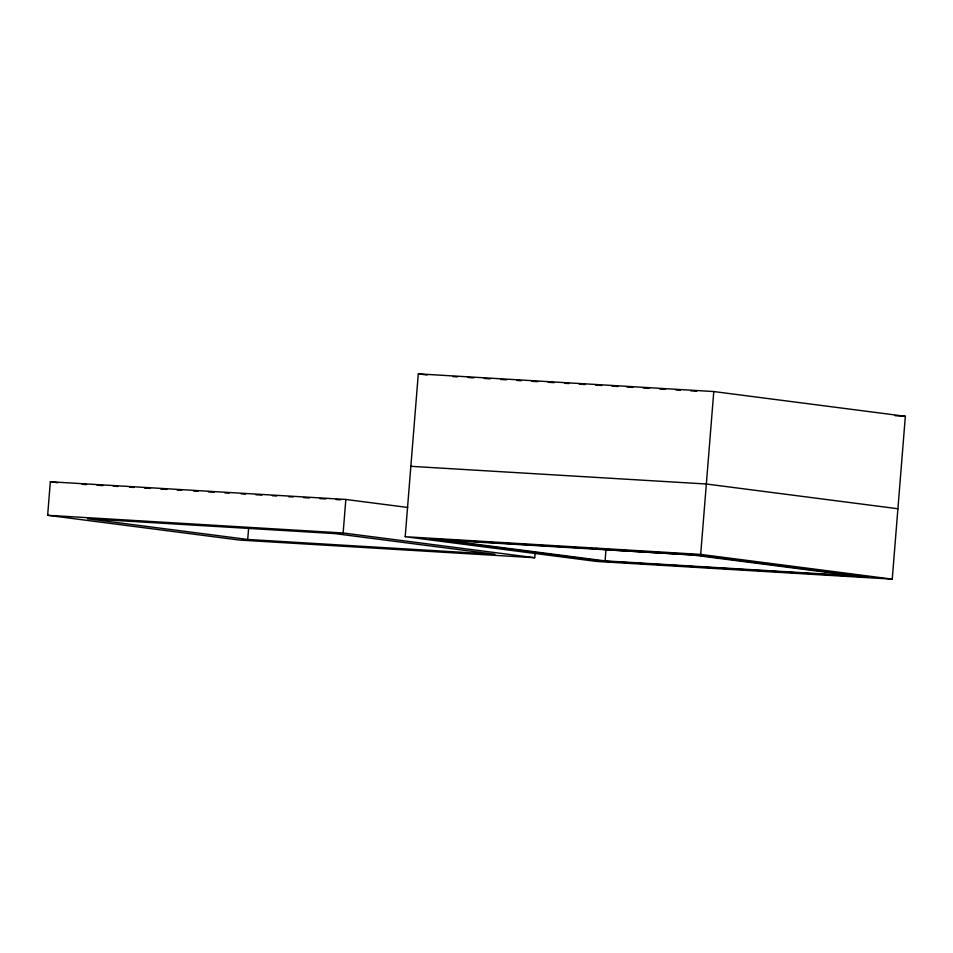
<?xml version="1.0" encoding="UTF-8"?>
<svg xmlns="http://www.w3.org/2000/svg" width="953" height="953" viewBox="0 0 953 953"><rect width="100%" height="100%" fill="white"/><g stroke="black" fill="none" stroke-linecap="round" stroke-linejoin="round"><path stroke-width="1.43" d="M535.062 553.359L534.704 557.731L239.215 540.041L47.65 515.299L50.342 481.777L345.832 499.467L407.729 507.461M247.709 539.458L87.462 518.766L334.646 533.573L494.893 554.265L247.709 539.458L248.614 528.284M534.704 557.731L343.14 532.989L345.832 499.467M405.192 536.706L418.296 373.862L713.785 391.552L905.35 416.294L892.246 579.138L596.757 561.448L405.192 536.706L700.681 554.408L892.246 579.138M605.072 560.888L444.158 540.101L692.366 554.968L853.28 575.743L605.072 560.888L605.965 549.714L603.023 549.333M700.681 554.408L713.785 391.552M453.044 376.602L457.5 376.864M467.899 377.495L473.844 377.853M484.243 378.472L490.187 378.829M500.587 379.449L506.531 379.806M516.931 380.426L521.386 380.7M531.786 381.319L537.73 381.676M548.13 382.296L554.074 382.653M564.474 383.273L568.929 383.547M579.329 384.166L585.273 384.524M595.673 385.143L601.617 385.5M612.017 386.12L617.961 386.477M626.871 387.013L632.816 387.371M643.215 387.99L649.16 388.347M659.559 388.967L665.504 389.324M675.903 389.944L680.359 390.218M690.758 390.837L696.703 391.195M894.95 415.675L905.35 416.294M410.862 466.315L706.352 484.005L897.917 508.747M82.125 484.338L86.58 484.6M96.992 485.232L102.924 485.589M113.324 486.209L117.791 486.471M129.668 487.186L134.123 487.448M144.522 488.079L150.467 488.436M160.866 489.056L166.811 489.413M177.21 490.033L181.666 490.295M193.554 491.009L198.01 491.283M208.409 491.903L214.354 492.26M224.753 492.88L229.208 493.142M241.097 493.857L245.552 494.13M255.952 494.75L261.896 495.107M272.296 495.727L276.751 495.989M288.64 496.704L293.095 496.978M303.495 497.597L309.439 497.954M319.839 498.574L325.783 498.931M336.183 499.551L340.638 499.825M47.65 515.299L343.14 532.989M605.965 549.714L693.665 554.956M696.631 555.134L702.575 555.492M418.296 373.862L427.135 374.994M595.637 548.38L600.068 548.952M50.342 481.777L57.716 482.718M695.487 554.753L429.541 538.826L601.951 561.091L867.897 577.018L695.487 554.753"/></g></svg>
